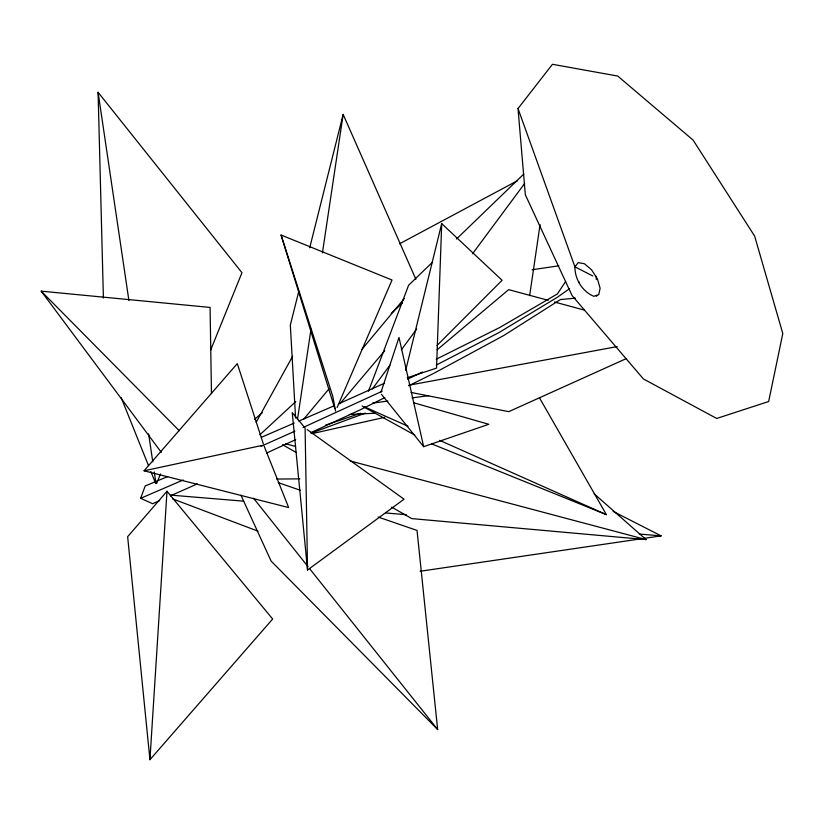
<?xml version="1.0" encoding="UTF-8"?>
<svg xmlns="http://www.w3.org/2000/svg" width="824" height="824" viewBox="0 0 824 824"><rect width="100%" height="100%" fill="white"/><g stroke="black" fill="none" stroke-linecap="round" stroke-linejoin="round"><path stroke-width="1.24" d="M436.998 345.503L502.084 280.294L441.705 223.603L436.535 368.122L407.211 377.804M149.937 759.707L167.004 491.269L272.662 619.02L149.937 759.707L127.648 536.681L167.004 491.269M529.647 295.61L540.07 224.653M297.495 419.344L311.008 329.126M322.421 252.896L343.155 114.402L415.873 279.254M405.686 370.316L441.705 223.603M298.772 291.428L290.326 325.089L295.589 418.046M309.711 247.797L343.155 114.402M381.038 392.07L398.991 337.469L423.66 446.67L488.776 424.288L413.823 402.802M159.691 500.59L152.625 503.722L140.657 498.304L145.178 485.964L167.725 476.55M368.431 391.287L408.622 285.228L432.579 262.104M156.632 483.472L160.495 473.944M210.625 350.107L241.968 272.713L98.087 92.298L103.402 298M337.109 407.54L392.018 280.016L281.066 235.036L334.822 408.642M256.13 422.352L292.654 356.236M565.686 281.427L557.343 293.972L499.828 327.458L436.195 359.243M372.293 388.99L389.906 365.238M401.391 349.747L416.697 329.095M472.574 253.72L524.63 183.505M518.018 108.541L552.461 64.293L617.732 76.055L693.097 140.09L754.63 236.076L782.8 333.535L768.658 401.525L716.695 418.458L643.42 378.958L572.072 295.569L525.331 194.763L518.018 108.541L574.925 266.822C574.761 279.109 582.372 291.572 593.826 296.31L598.77 294.693L600.119 288.225L597.441 278.955L591.581 269.829L584.412 263.732L578.201 262.609L574.925 266.822L592.858 276.019M303.541 419.385L328.941 388.928M361.715 349.613L404.316 298.515M339.962 403.688L384.715 350.736M264.185 446.258L288.658 507.563L144.066 470.792L237.302 363.6L263.32 443.868M456.527 238.981L523.786 174.049M259.91 434.753L295.816 401.566M391.235 313.367L402.576 302.882M254.523 419.406L262.3 412.68M437.142 349.798L508.676 289.646L548.197 300.317M307.537 570.002L305.096 428.078L292.242 412.618L307.537 570.002L404.048 499.2L307.187 429.572M569.559 288.678L557.415 297.248L498.716 332.711L436.246 365.104M399.547 243.801L517.606 180.641M384.787 397.642L359.604 410.136L310.792 432.651M408.838 385.714L434.021 373.221L503.68 335.564L560.413 299.565L575.42 298.164M382.151 391.246L303.098 427.491M407.54 379.164L422.537 372.015M266.636 453.035L295.692 439.625M384.169 383.356L338.788 403.77M626.559 358.492L508.748 411.65L411.114 392.461M261.053 446.299L294.92 431.148M170.269 495.894L197.327 483.894M261.373 437.317L294.219 423.083M298.906 421.054L334.101 405.799M140.657 498.304L183.196 479.99M311.06 433.167L365.31 413.112M325.47 425.184L360.624 413.236M312.069 433.63L384.777 417.315M144.066 470.792L262.465 445.351M408.776 385.241L617.238 346.585M532.129 269.747L558.816 265.802M420.178 571.248L661.126 535.868L613.138 511.395M372.592 403.091L387.877 401.072M412.082 397.879L428.635 395.685M349.283 414.503L374.982 413.236M276.73 479.063L299.792 478.847M170.733 495.121L243.719 501.177M385.838 512.991L406.325 514.691M639.362 534.065L661.126 535.868M594.145 493.792L646.098 539.607L411.753 518.605L391.709 507.131M161.298 452.325L41.2 291.15L210.079 307.434L211.469 393.666M285.671 443.806L295.61 446.454M350.293 460.987L646.098 539.607M554.377 301.986L584.01 309.989M278.265 482.658L300.173 490.208M378.082 517.019L417.037 530.429L437.647 729.498L271.127 561.103L240.917 495.142M172.525 498.819L258.005 531.181M431.797 443.93L606.392 514.66L539.462 397.807M364.548 406.871L407.983 426.235M439.686 440.356L606.392 514.66M362.097 406.016L414.781 435.072M282.539 444.682L295.909 452.335M595.567 276.04L596.216 276.534L596.288 279.511M579.148 282.632L578.654 281.551M595.948 295.62L596.679 296.187L596.658 295.383M41.2 291.15L179.23 430.715M381.44 394.274L423.66 446.67M253.555 498.242L307.98 566.613M309.587 568.622L437.647 729.498M121.2 397.662L148.495 465.591M150.885 471.555L155.674 483.472M281.066 235.036L332.742 396.159L335.584 411.083M98.087 92.298L128.905 300.544M148.639 433.877L152.77 461.811M154.273 471.967L155.963 483.4"/></g></svg>
